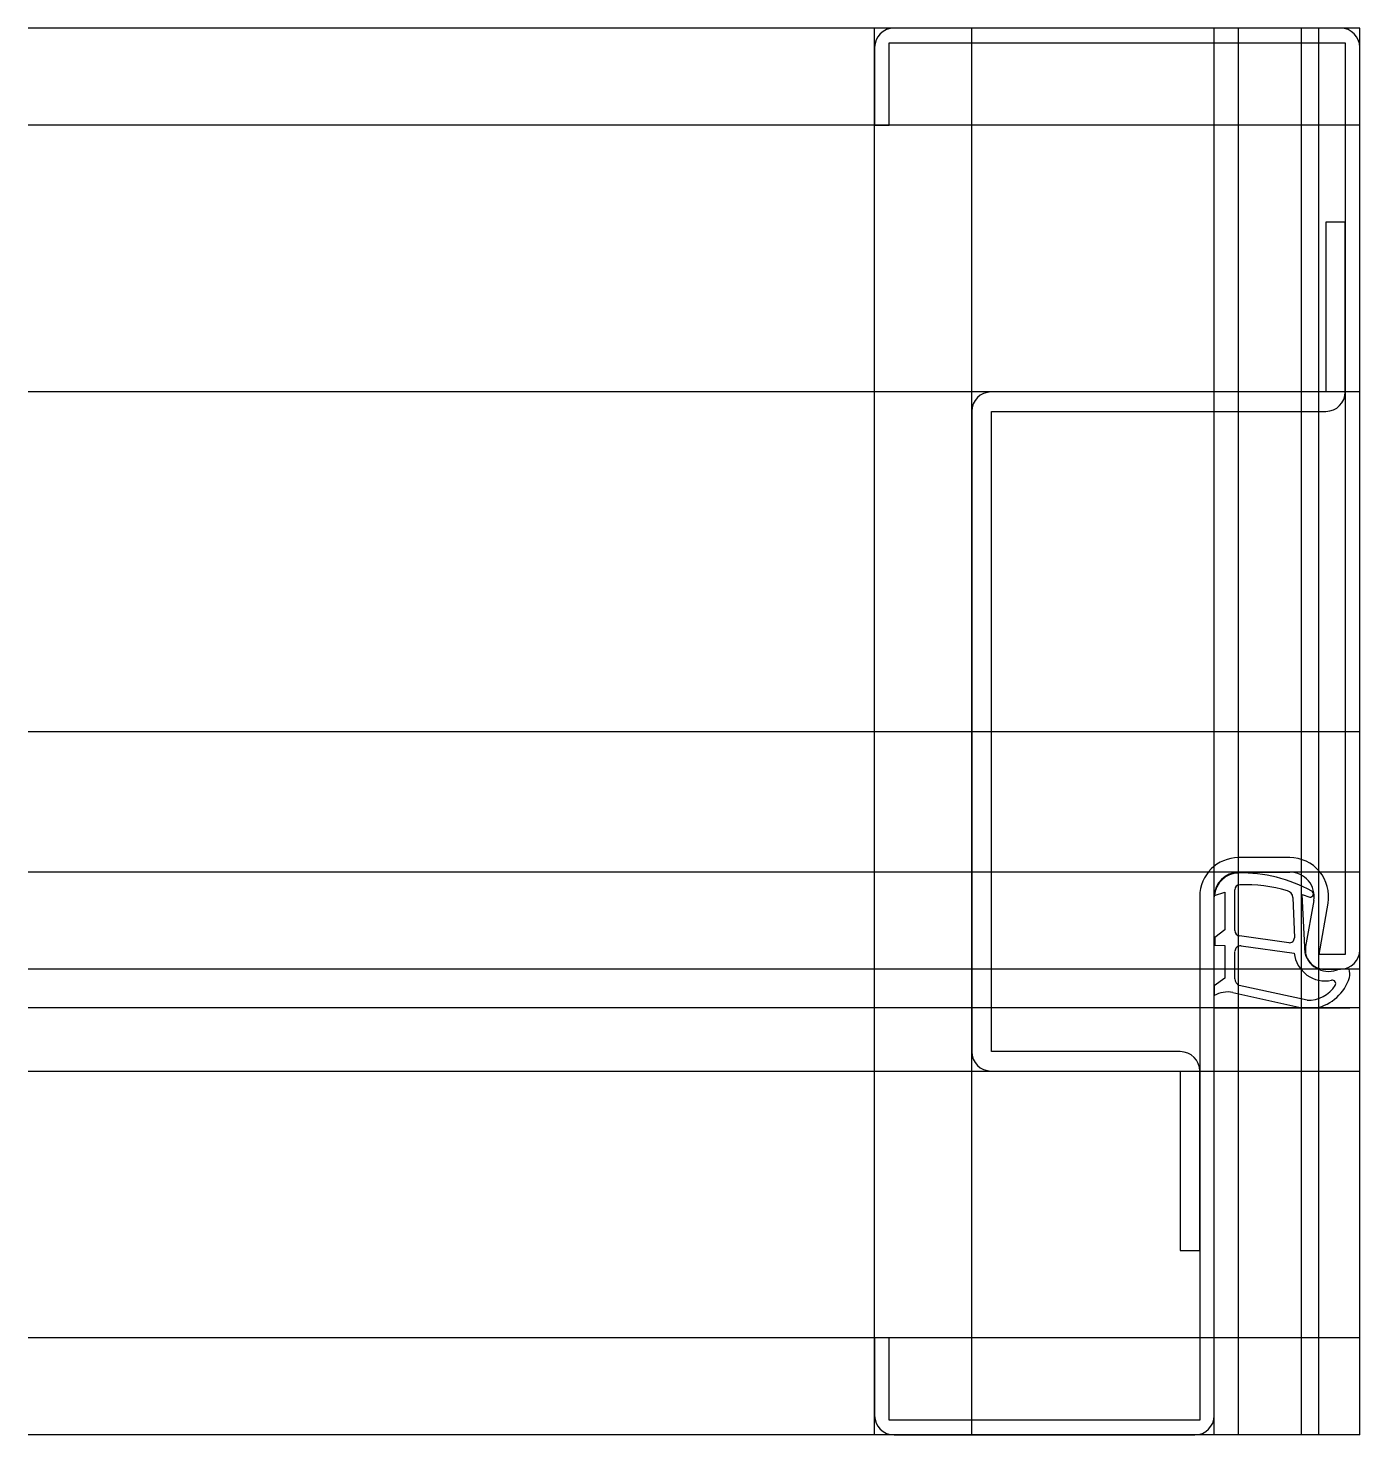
# Model space of a CAD drawing. Extents: x -87 to 50, y -72 to 72.
import ezdxf

# ---------------------------------------------------------------- set-up
doc = ezdxf.new("R2010")
doc.units = 0
doc.layers.get('0').update_dxf_attribs({"linetype": 'CONTINUOUS'})

msp = doc.modelspace()

# ---------------------------------------------------------------- linework, layer by layer
at = {"linetype": 'CONTINUOUS'}
for p, q in [((50, 72.5), (-87.23, 72.5)), ((0, -72.5), (0, 72.5)), ((48, 72.5), (2, 72.5)), ((10, -72.5), (10, 72.5)), ((35, -72.5), (35, 72.5)), ((37.5, -72.5), (37.5, 72.5)), ((44, -72.5), (44, 72.5)), ((45.76, -72.5), (45.76, 72.5)), ((50, -72.5), (50, 72.5)), ((0, 70.5), (0, 62.5)), ((1.5, 62.5), (1.5, 71)), ((1.5, 71), (48.5, 71)), ((48.5, 71), (48.5, -23)), ((50, -22.5), (50, 70.5)), ((50, 62.5), (-87.23, 62.5)), ((0, 62.5), (1.5, 62.5)), ((48.5, 52.5), (46.5, 52.5)), ((46.5, 52.5), (46.5, 35)), ((48.5, 35), (48.5, 52.5)), ((50, 35), (-87.23, 35)), ((46.5, 35), (12, 35)), ((10, 33), (10, -33)), ((12.03, -33), (12.03, 33)), ((12.03, 33), (46.5, 33)), ((-87.23, 0), (50, 0)), ((42.77, -13), (37.5, -13)), ((50, -14.5), (-87.23, -14.5)), ((37.53, -14.5), (42.79, -14.5)), ((35, -28.5), (35, -14.57)), ((33.5, -17), (33.5, -71)), ((35, -70.5), (35, -17.03)), ((35.01, -16.92), (36.07, -16.57)), ((36.07, -16.57), (36.07, -20.44)), ((37.12, -20.52), (37.12, -16.31)), ((43.09, -17.11), (43.25, -21.26)), ((44.35, -22.9), (44.07, -16.81)), ((44.07, -16.81), (44.85, -17.07)), ((45.25, -17.43), (44.41, -22.15)), ((45.79, -23), (46.72, -17.71)), ((36.07, -20.44), (35.04, -21.23)), ((35.04, -21.23), (35.04, -22.03)), ((42.69, -21.77), (37.6, -21.07)), ((35.04, -22.03), (36.07, -22.05)), ((36.07, -22.05), (36.07, -25.42)), ((37.12, -25.48), (37.12, -22.66)), ((37.77, -22.1), (43.24, -22.85)), ((48.5, -23), (45.79, -23)), ((50, -24.5), (-87.23, -24.5)), ((46.38, -24.5), (48, -24.5)), ((48.89, -24.5), (47.83, -24.5)), ((36.07, -25.42), (35, -26.23)), ((35, -26.23), (35, -27.23)), ((36.91, -26.91), (44.03, -28.5)), ((44.56, -27.69), (37.58, -26.17)), ((50, -28.5), (-87.23, -28.5)), ((35, -28.5), (48.96, -28.5)), ((44.03, -28.5), (45.48, -28.5)), ((31.5, -33), (12.03, -33)), ((-87.23, -35), (50, -35)), ((12, -35), (31.5, -35)), ((31.5, -35), (31.5, -53.48)), ((33.5, -53.48), (33.5, -35)), ((31.5, -53.48), (33.5, -53.48)), ((50, -62.5), (-87.23, -62.5)), ((1.5, -62.5), (0, -62.5)), ((0, -62.5), (0, -70.5)), ((1.5, -71), (1.5, -62.5)), ((33.5, -71), (1.5, -71)), ((50, -72.5), (-87.23, -72.5)), ((2, -72.5), (33, -72.5))]:
    msp.add_line(p, q, dxfattribs=at)
for centre, radius, start, end in [((2, 70.5), 2, 90, 180), ((48, 70.5), 2, 0, 90), ((12, 33), 2, 90, 180), ((46.5, 35), 2, 270, 0), ((37.5, -17), 4, 90, 180), ((42.77, -17.01), 4.01, 349.9467, 90.0224), ((42.79, -17), 2.5, 350.0958, 89.9372), ((37.53, -17.03), 2.53, 90, 180), ((37.53, -17.12), 2.53, 90.7269, 175.4706), ((37.62, -16.31), 0.5, 90, 180), ((37.69, -29.84), 15.27, 61.1815, 90.7103), ((38.26, -31.06), 15.26, 73.7008, 92.3933), ((42.33, -17.14), 0.76, 2.3066, 74.0079), ((44.88, -16.74), 0.33, 265.2779, 58.4166), ((37.68, -20.52), 0.56, 180.4357, 261.7885), ((42.76, -21.28), 0.49, 261.7594, 1.7612), ((37.69, -22.66), 0.57, 81.9302, 179.5622), ((46.43, -22.5), 3.21, 186.2877, 281.8525), ((46.78, -22.2), 2.53, 196.1119, 294.505), ((46.38, -22.5), 2, 169.9213, 270.0247), ((48, -22.5), 2, 270, 0), ((47.28, -25.01), 1.69, 347.7007, 17.5642), ((37.87, -25.48), 0.75, 180.1272, 247.2529), ((44.56, -24.02), 4.57, 281.5748, 342.8567), ((47.15, -25.99), 0.36, 329.0281, 99.8086), ((36.36, -29.48), 2.63, 77.9076, 121.1143), ((44.7, -24.41), 3.28, 267.6106, 327.4004), ((12, -33), 2, 180, 270), ((31.5, -35), 2, 0, 90), ((2, -70.5), 2, 180, 270), ((33, -70.5), 2, 270, 0)]:
    msp.add_arc(centre, radius, start, end, dxfattribs=at)

doc.saveas('drawing.dxf')
